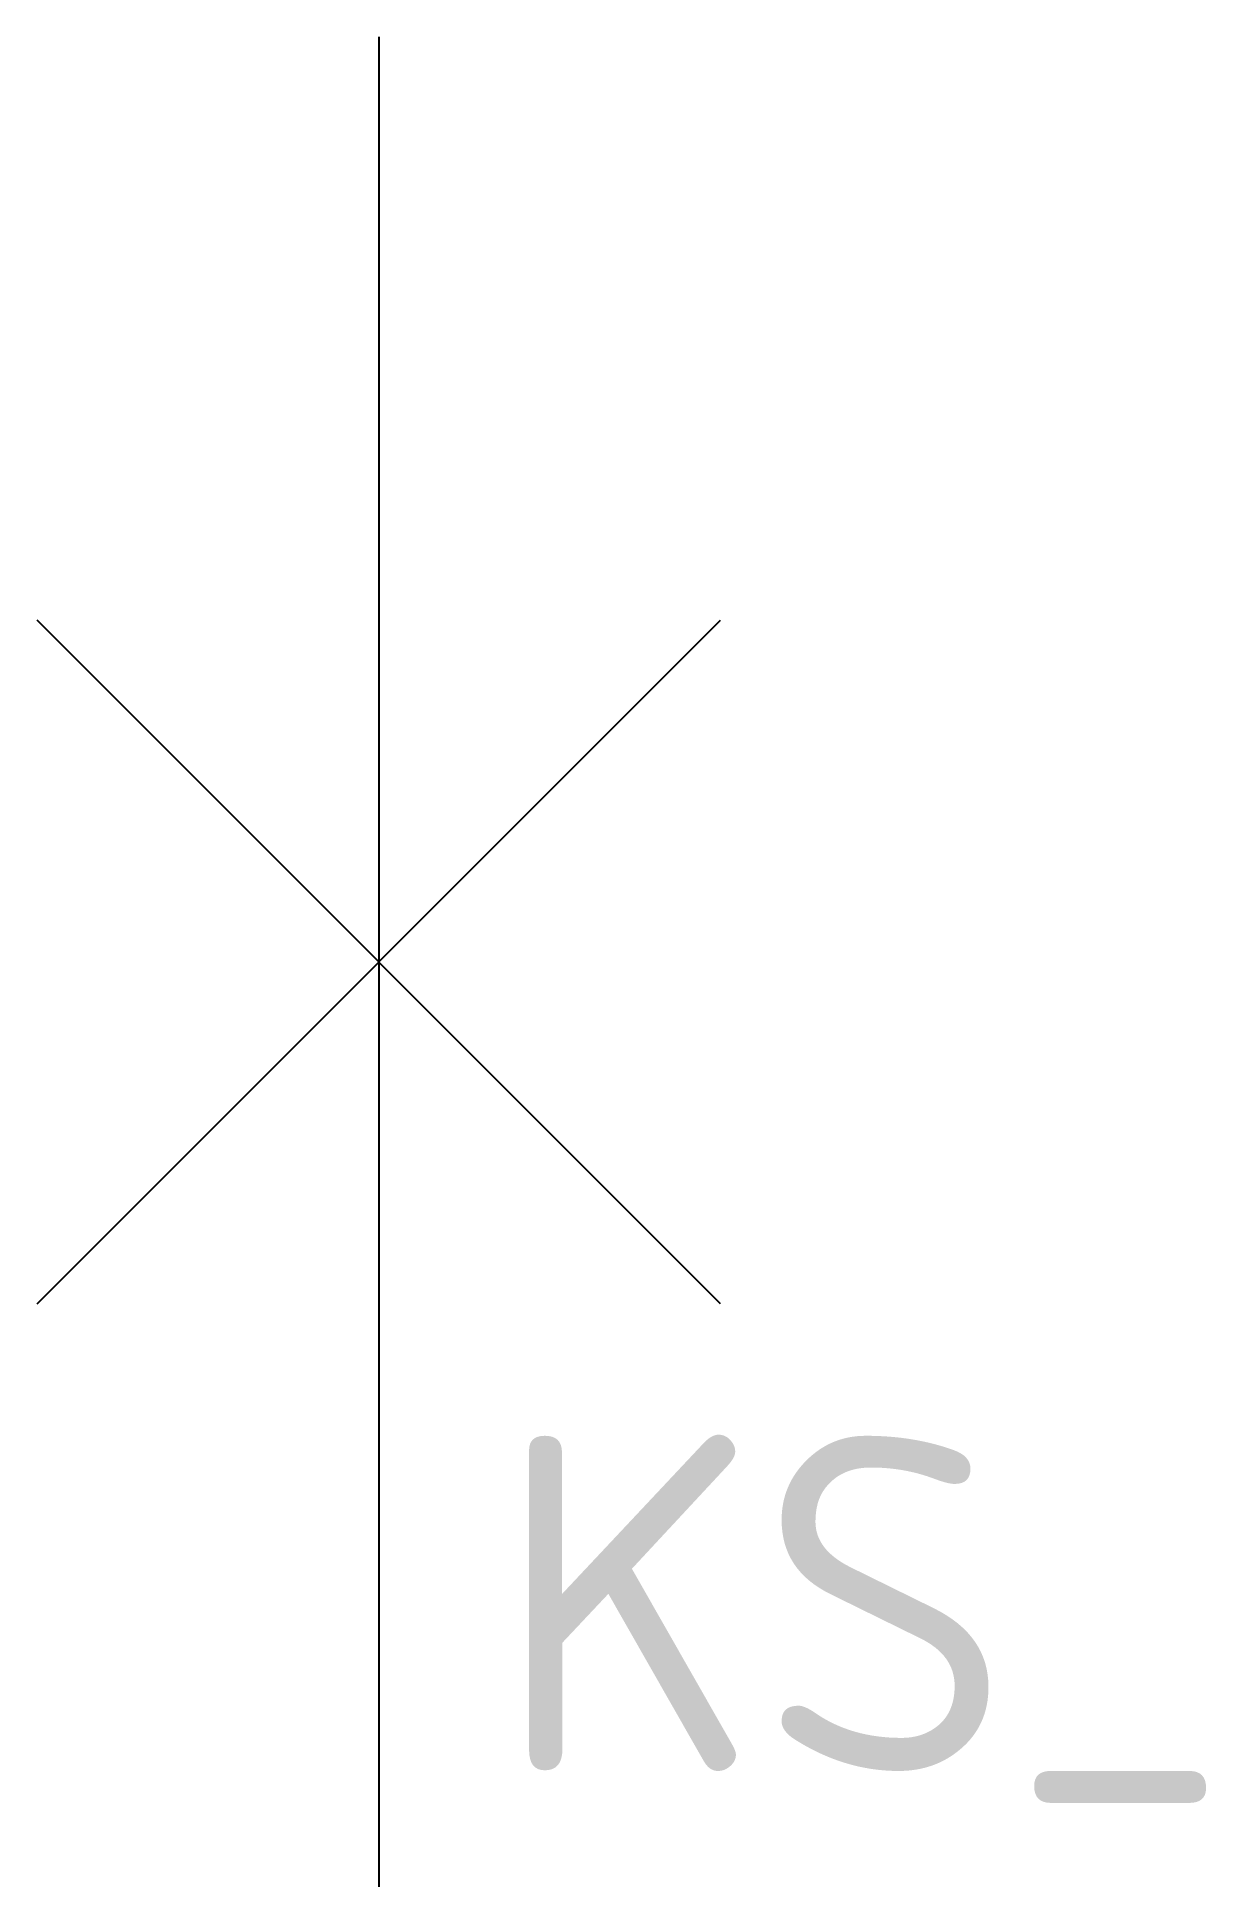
# Model space of a CAD drawing. Header units: metres. Extents: x -0.27 to 0.64, y -0.72 to 0.72.
import ezdxf

# ---------------------------------------------------------------- set-up
doc = ezdxf.new("R2010")
doc.units = ezdxf.units.M
doc.styles.add('NLCS-ISO', font='NLCS-ISO.ttf')

msp = doc.modelspace()

# ---------------------------------------------------------------- linework, layer by layer
for p, q in [((0.0001, 0.7175), (0.0001, -0.7175)), ((-0.2651, -0.2652), (0.2652, 0.2652)), ((0.2652, -0.2652), (-0.2651, 0.2652))]:
    msp.add_line(p, q)

# ---------------------------------------------------------------- texts
at = {"style": 'NLCS-ISO'}
msp.add_text('KS_', height=0.26, dxfattribs=at).set_placement((0.0901, -0.6275))

doc.saveas('drawing.dxf')
